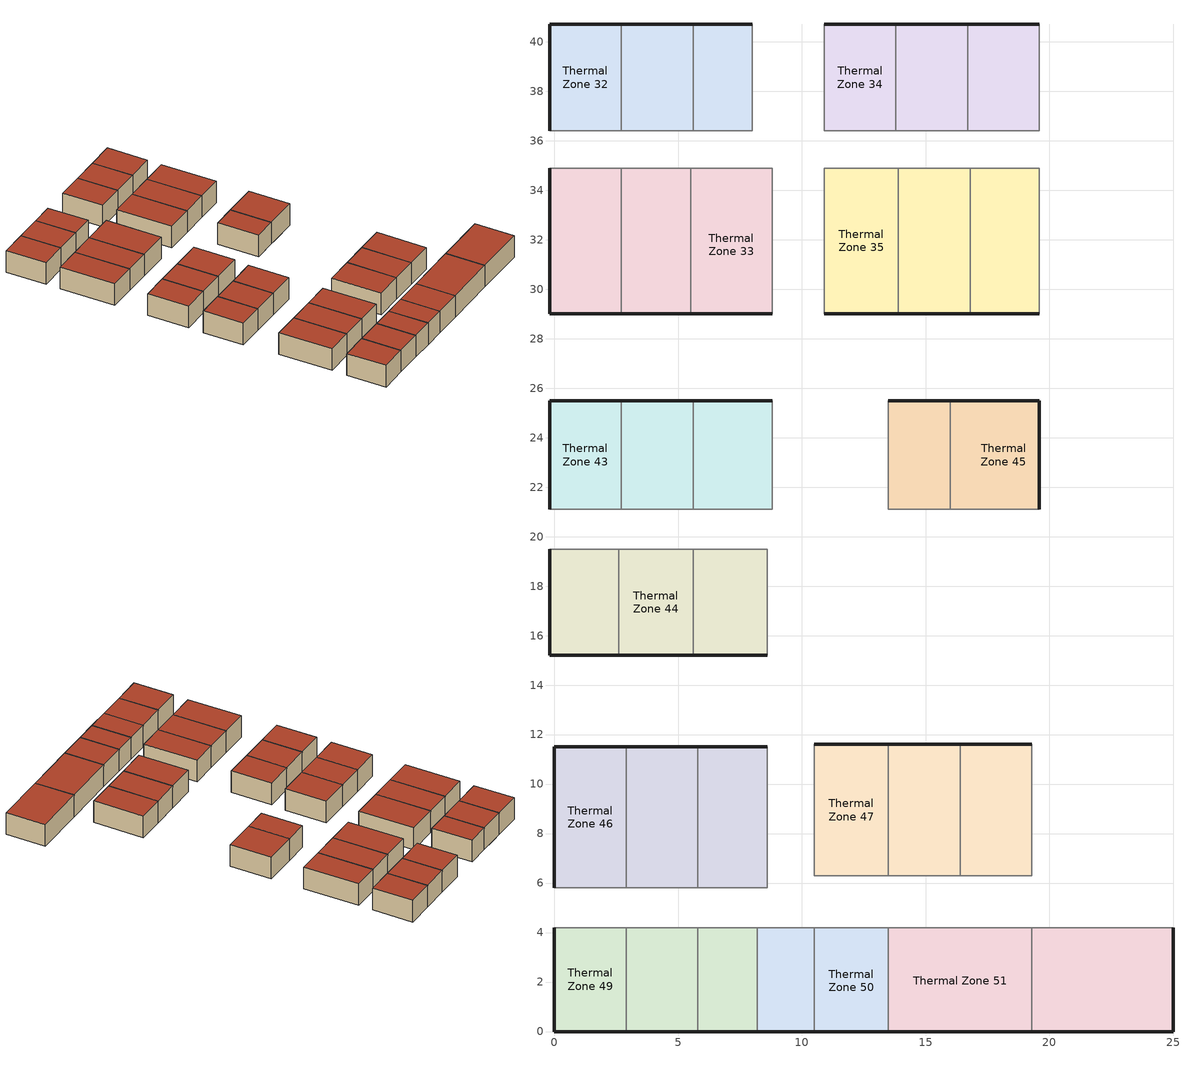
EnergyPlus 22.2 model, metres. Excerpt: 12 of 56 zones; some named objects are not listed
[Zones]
Thermal Zone 32
 floor to Thermal Zone 1 (Interior Floor): -0.2,36.4 -0.2,40.7 2.7,40.7 2.7,36.4 z2.44; 3.9,40.7 3.9,36.4 2.7,36.4 2.7,40.7 z2.44; 5.6,40.7 5.6,36.4 3.9,36.4 3.9,40.7 z2.44; 8,40.7 8,36.4 5.6,36.4 5.6,40.7 z2.44
 wall outside (ASHRAE 189.1-2009 ExtWall Mass ClimateZone 4): 8,40.7 5.6,40.7 2.7,40.7 -0.2,40.7 -0.2,36.4 z2.44:4.88
 wall to Thermal Zone 32 (Interior Wall): 2.7,36.4 2.7,40.7 2.7,36.4 / 5.6,36.4 5.6,40.7 5.6,36.4 z2.44:4.88
 wall to Thermal Zone Corridor 2 (Interior Wall): -0.2,36.4 2.7,36.4 5.6,36.4 8,36.4 8,40.7 z2.44:4.88
 roof outside (ASHRAE 189.1-2009 ExtRoof IEAD ClimateZone 2-5): 2.7,36.4 2.7,40.7 -0.2,40.7 -0.2,36.4 z4.88; 2.7,40.7 2.7,36.4 5.6,36.4 5.6,40.7 z4.88; 5.6,40.7 5.6,36.4 8,36.4 8,40.7 z4.88
Thermal Zone 33
 floor to Thermal Zone 2 (Interior Floor): 2.7,34.9 2.7,29 -0.2,29 -0.2,34.9 z2.44; 5.5,34.9 5.5,29 2.7,29 2.7,34.9 z2.44; 8.8,34.6 8.8,29 5.5,29 5.5,34.6 z2.44
 floor to Thermal Zone Corridor 1 (Interior Floor): 8.8,34.9 8.8,34.6 5.5,34.6 5.5,34.9 z2.44
 wall outside (ASHRAE 189.1-2009 ExtWall Mass ClimateZone 4): -0.2,34.9 -0.2,29 2.7,29 5.5,29 8.8,29 z2.44:4.88
 wall to Thermal Zone 33 (Interior Wall): 2.7,29 2.7,34.9 2.7,29 / 5.5,29 5.5,34.9 5.5,29 z2.44:4.88
 wall to Thermal Zone Corridor 2 (Interior Wall): 8.8,29 8.8,34.9 5.5,34.9 2.7,34.9 -0.2,34.9 z2.44:4.88
 roof outside (ASHRAE 189.1-2009 ExtRoof IEAD ClimateZone 2-5): -0.2,34.9 -0.2,29 2.7,29 2.7,34.9 z4.88; 2.7,34.9 2.7,29 5.5,29 5.5,34.9 z4.88; 5.5,34.9 5.5,29 8.8,29 8.8,34.9 z4.88
Thermal Zone 34
 floor to Thermal Zone 3 (Interior Floor): 13.8,40.7 13.8,36.4 10.9,36.4 10.9,40.7 z2.44; 16.7,40.7 16.7,36.4 13.8,36.4 13.8,40.7 z2.44; 19.6,40.7 19.6,36.4 16.7,36.4 16.7,40.7 z2.44
 wall outside (ASHRAE 189.1-2009 ExtWall Mass ClimateZone 4): 19.6,40.7 16.7,40.7 13.8,40.7 10.9,40.7 z2.44:4.88
 wall to Thermal Zone 34 (Interior Wall): 13.8,36.4 13.8,40.7 13.8,36.4 / 16.7,36.4 16.7,40.7 16.7,36.4 z2.44:4.88
 wall to Thermal Zone Corridor 2 (Interior Wall): 10.9,40.7 10.9,36.4 13.8,36.4 16.7,36.4 19.6,36.4 z2.44:4.88
 wall to Thermal Zone 36 (Interior Wall): 19.6,36.4 19.6,40.7 z2.44:4.88
 roof outside (ASHRAE 189.1-2009 ExtRoof IEAD ClimateZone 2-5): 10.9,40.7 10.9,36.4 13.8,36.4 13.8,40.7 z4.88; 13.8,40.7 13.8,36.4 16.7,36.4 16.7,40.7 z4.88; 16.7,40.7 16.7,36.4 19.6,36.4 19.6,40.7 z4.88
Thermal Zone 35
 floor to Thermal Zone 4 (Interior Floor): 13.9,34.9 13.9,29 10.9,29 10.9,34.9 z2.44; 16.8,34.9 16.8,29 13.9,29 13.9,34.9 z2.44; 16.8,29 16.8,34.9 19.6,34.9 19.6,29 z2.44
 wall outside (ASHRAE 189.1-2009 ExtWall Mass ClimateZone 4): 10.9,29 13.9,29 16.8,29 19.6,29 z2.44:4.88
 wall to Thermal Zone 35 (Interior Wall): 13.9,29 13.9,34.9 13.9,29 / 16.8,29 16.8,34.9 16.8,29 z2.44:4.88
 wall to Thermal Zone Corridor 2 (Interior Wall): 19.6,34.9 16.8,34.9 13.9,34.9 10.9,34.9 10.9,29 z2.44:4.88
 wall to Thermal Zone 37 (Interior Wall): 19.6,29 19.6,34.9 z2.44:4.88
 roof outside (ASHRAE 189.1-2009 ExtRoof IEAD ClimateZone 2-5): 10.9,34.9 10.9,29 13.9,29 13.9,34.9 z4.88; 13.9,34.9 13.9,29 16.8,29 16.8,34.9 z4.88; 19.6,29 19.6,34.9 16.8,34.9 16.8,29 z4.88
Thermal Zone 43
 floor to Thermal Zone 8 (Interior Floor): 2.7,25.5 2.7,21.1 -0.2,21.1 -0.2,25.5 z2.44; 5.6,25.5 5.6,21.1 4.1,21.1 4.1,25.5 z2.44; 4.1,25.5 4.1,21.1 2.7,21.1 2.7,25.5 z2.44; 8,25.5 8,21.1 5.6,21.1 5.6,25.5 z2.44
 floor to Thermal Zone Corridor 1 (Interior Floor): 8.8,25.5 8.8,21.1 8,21.1 8,25.5 z2.44
 wall outside (ASHRAE 189.1-2009 ExtWall Mass ClimateZone 4): 8.8,25.5 5.6,25.5 2.7,25.5 -0.2,25.5 -0.2,21.1 z2.44:4.88
 wall to Thermal Zone 43 (Interior Wall): 2.7,21.1 2.7,25.5 2.7,21.1 / 5.6,21.1 5.6,25.5 5.6,21.1 z2.44:4.88
 wall to Thermal Zone Corridor 2 (Interior Wall): -0.2,21.1 2.7,21.1 5.6,21.1 8.8,21.1 8.8,25.5 z2.44:4.88
 roof outside (ASHRAE 189.1-2009 ExtRoof IEAD ClimateZone 2-5): -0.2,25.5 -0.2,21.1 2.7,21.1 2.7,25.5 z4.88; 2.7,25.5 2.7,21.1 5.6,21.1 5.6,25.5 z4.88; 5.6,25.5 5.6,21.1 8.8,21.1 8.8,25.5 z4.88
Thermal Zone 44
 floor to Thermal Zone 9 (Interior Floor): 2.6,19.5 2.6,15.2 -0.2,15.2 -0.2,19.5 z2.44; 5.6,19.5 5.6,15.2 2.6,15.2 2.6,19.5 z2.44; 8.6,17.3 8.6,15.2 5.6,15.2 5.6,17.3 z2.44; 8.6,19.5 8.6,17.3 5.6,17.3 5.6,19.5 z2.44
 wall outside (ASHRAE 189.1-2009 ExtWall Mass ClimateZone 4): -0.2,19.5 -0.2,15.2 2.6,15.2 5.6,15.2 8.6,15.2 z2.44:4.88
 wall to Thermal Zone 44 (Interior Wall): 2.6,15.2 2.6,19.5 2.6,15.2 / 5.6,15.2 5.6,19.5 5.6,15.2 z2.44:4.88
 wall to Thermal Zone Corridor 2 (Interior Wall): 8.6,15.2 8.6,19.5 5.6,19.5 2.6,19.5 -0.2,19.5 z2.44:4.88
 roof outside (ASHRAE 189.1-2009 ExtRoof IEAD ClimateZone 2-5): -0.2,19.5 -0.2,15.2 2.6,15.2 2.6,19.5 z4.88; 2.6,19.5 2.6,15.2 5.6,15.2 5.6,19.5 z4.88; 5.6,19.5 5.6,15.2 8.6,15.2 8.6,19.5 z4.88
Thermal Zone 45
 floor to Thermal Zone 10 (Interior Floor): 16,25.5 16,21.1 13.8,21.1 13.8,25.5 z2.44; 13.8,25.5 13.8,21.1 13.5,21.1 13.5,25.5 z2.44; 16.7,25.5 16.7,21.1 16,21.1 16,25.5 z2.44; 19.6,25.5 19.6,21.1 16.7,21.1 16.7,25.5 z2.44
 wall outside (ASHRAE 189.1-2009 ExtWall Mass ClimateZone 4): 19.6,21.1 19.6,25.5 16,25.5 13.5,25.5 z2.44:4.88
 wall to Thermal Zone 45 (Interior Wall): 16,21.1 16,25.5 16,21.1 z2.44:4.88
 wall to Thermal Zone Corridor 2 (Interior Wall): 13.5,25.5 13.5,21.1 16,21.1 19.6,21.1 z2.44:4.88
 roof outside (ASHRAE 189.1-2009 ExtRoof IEAD ClimateZone 2-5): 13.5,25.5 13.5,21.1 16,21.1 16,25.5 z4.88; 16,25.5 16,21.1 19.6,21.1 19.6,25.5 z4.88
Thermal Zone 46
 floor to Thermal Zone Corridor 1 (Interior Floor): 2.9,11.5 2.9,5.8 0,5.8 0,11.5 z2.44; 5.8,11.5 5.8,5.8 2.9,5.8 2.9,11.5 z2.44; 8.6,11.5 8.6,5.8 5.8,5.8 5.8,11.5 z2.44
 wall outside (ASHRAE 189.1-2009 ExtWall Mass ClimateZone 4): 8.6,11.5 5.8,11.5 2.9,11.5 0,11.5 0,5.8 z2.44:4.88
 wall to Thermal Zone 46 (Interior Wall): 2.9,5.8 2.9,11.5 2.9,5.8 / 5.8,5.8 5.8,11.5 5.8,5.8 z2.44:4.88
 wall to Thermal Zone Corridor 2 (Interior Wall): 0,5.8 2.9,5.8 5.8,5.8 8.6,5.8 8.6,11.5 z2.44:4.88
 roof outside (ASHRAE 189.1-2009 ExtRoof IEAD ClimateZone 2-5): 0,11.5 0,5.8 2.9,5.8 2.9,11.5 z4.88; 5.8,5.8 5.8,11.5 2.9,11.5 2.9,5.8 z4.88; 5.8,11.5 5.8,5.8 8.6,5.8 8.6,11.5 z4.88
Thermal Zone 47
 floor to Thermal Zone 13 (Interior Floor): 13.5,11.6 13.5,6.3 10.5,6.3 10.5,11.6 z2.44; 16.4,11.6 16.4,6.3 16.3,6.3 16.3,11.6 z2.44; 16.3,11.6 16.3,6.3 13.5,6.3 13.5,11.6 z2.44; 19.2,11.6 19.2,6.3 16.4,6.3 16.4,11.6 z2.44
 floor to Thermal Zone 14 (Interior Floor): 19.3,11.6 19.3,6.3 19.2,6.3 19.2,11.6 z2.44
 wall outside (ASHRAE 189.1-2009 ExtWall Mass ClimateZone 4): 19.3,11.6 16.4,11.6 13.5,11.6 10.5,11.6 z2.44:4.88
 wall to Thermal Zone 47 (Interior Wall): 13.5,6.3 13.5,11.6 13.5,6.3 / 16.4,6.3 16.4,11.6 16.4,6.3 z2.44:4.88
 wall to Thermal Zone Corridor 2 (Interior Wall): 10.5,11.6 10.5,6.3 13.5,6.3 16.4,6.3 19.3,6.3 z2.44:4.88
 wall to Thermal Zone 48 (Interior Wall): 19.3,6.3 19.3,11.6 z2.44:4.88
 roof outside (ASHRAE 189.1-2009 ExtRoof IEAD ClimateZone 2-5): 10.5,11.6 10.5,6.3 13.5,6.3 13.5,11.6 z4.88; 13.5,11.6 13.5,6.3 16.4,6.3 16.4,11.6 z4.88; 19.3,6.3 19.3,11.6 16.4,11.6 16.4,6.3 z4.88
Thermal Zone 49
 floor to Thermal Zone Corridor 1 (Interior Floor): 2.9,4.2 2.9,0 0,0 0,4.2 z2.44; 5.8,4.2 5.8,0 2.9,0 2.9,4.2 z2.44; 8.2,4.2 8.2,0 5.8,0 5.8,4.2 z2.44
 wall outside (ASHRAE 189.1-2009 ExtWall Mass ClimateZone 4): 0,4.2 0,0 2.9,0 5.8,0 8.2,0 z2.44:4.88
 wall to Thermal Zone 49 (Interior Wall): 2.9,0 2.9,4.2 2.9,0 / 5.8,0 5.8,4.2 5.8,0 z2.44:4.88
 wall to Thermal Zone Corridor 2 (Interior Wall): 8.2,4.2 5.8,4.2 2.9,4.2 0,4.2 z2.44:4.88
 wall to Thermal Zone 50 (Interior Wall): 8.2,0 8.2,4.2 z2.44:4.88
 roof outside (ASHRAE 189.1-2009 ExtRoof IEAD ClimateZone 2-5): 0,4.2 0,0 2.9,0 2.9,4.2 z4.88; 5.8,0 5.8,4.2 2.9,4.2 2.9,0 z4.88; 5.8,4.2 5.8,0 8.2,0 8.2,4.2 z4.88
Thermal Zone 50
 floor to Thermal Zone Corridor 1 (Interior Floor): 10.5,4.2 10.5,0 8.2,0 8.2,4.2 z2.44; 13.5,4.2 13.5,4.1 10.5,4.1 10.5,4.2 z2.44
 floor to Thermal Zone 15 (Interior Floor): 13.5,4.1 13.5,0 10.5,0 10.5,4.1 z2.44
 wall outside (ASHRAE 189.1-2009 ExtWall Mass ClimateZone 4): 8.2,0 10.5,0 13.5,0 z2.44:4.88
 wall to Thermal Zone Corridor 2 (Interior Wall): 13.5,4.2 10.5,4.2 8.2,4.2 z2.44:4.88
 wall to Thermal Zone 50 (Interior Wall): 10.5,0 10.5,4.2 10.5,0 z2.44:4.88
 wall to Thermal Zone 51 (Interior Wall): 13.5,0 13.5,4.2 z2.44:4.88
 roof outside (ASHRAE 189.1-2009 ExtRoof IEAD ClimateZone 2-5): 10.5,0 10.5,4.2 8.2,4.2 8.2,0 z4.88; 10.5,4.2 10.5,0 13.5,0 13.5,4.2 z4.88
Thermal Zone 51
 floor to Thermal Zone Corridor 1 (Interior Floor): 19.3,4.2 19.3,4.1 13.5,4.1 13.5,4.2 z2.44; 25,4.2 25,4.1 19.3,4.1 19.3,4.2 z2.44
 floor to Thermal Zone 15 (Interior Floor): 19.3,4.1 19.3,0 13.5,0 13.5,4.1 z2.44; 25,4.1 25,0 19.3,0 19.3,4.1 z2.44
 wall outside (ASHRAE 189.1-2009 ExtWall Mass ClimateZone 4): 13.5,0 19.3,0 25,0 25,4.2 z2.44:4.88
 wall to Thermal Zone Corridor 2 (Interior Wall): 25,4.2 19.3,4.2 13.5,4.2 z2.44:4.88
 wall to Thermal Zone 51 (Interior Wall): 19.3,0 19.3,4.2 19.3,0 z2.44:4.88
 roof outside (ASHRAE 189.1-2009 ExtRoof IEAD ClimateZone 2-5): 19.3,0 19.3,4.2 13.5,4.2 13.5,0 z4.88; 19.3,4.2 19.3,0 25,0 25,4.2 z4.88
[Building]
Building 1: North Axis=0; Loads Convergence Tolerance Value=0.15; Maximum Number of Warmup Days=1000
[Site:Location]
Paris-Orly.AP: Latitude=39.7653; Longitude=39.7653; Time Zone=1; Elevation=90
[SizingPeriod:DesignDay]
Paris-Orly.AP Ann Htg 99.6% Condns DB: Month=1; Day of Month=21; Day Type=WinterDesignDay; Maximum DryBulb Temperature=-4.7; Daily DryBulb Temperature Range=0; DryBulb Temperature Range Modifier Type=DefaultMultipliers; Humidity Condition Type=Wetbulb; Wetbulb or DewPoint at Maximum DryBulb=-4.7; Barometric Pressure=100248; Wind Speed=2.8; Wind Direction=30; Rain Indicator=No; Snow Indicator=No; Daylight Saving Time Indicator=No; Solar Model Indicator=ASHRAEClearSky; Sky Clearness=0
[Material] Thermal Absorptance=0.9
Name | Roughness | Thickness | Conductivity | Density | Specific Heat | Solar Absorptance | Visible Absorptance
1/2IN Gypsum | Smooth | 0.0127 | 0.16 | 784.9 | 830 | 0.4 | 0.4
1IN Stucco | Smooth | 0.0253 | 0.6918 | 1858 | 837 | 0.92 | 0.92
8IN Concrete HW | MediumRough | 0.2033 | 1.7296 | 2243 | 837 | 0.65 | 0.65
F16 Acoustic tile | MediumSmooth | 0.0191 | 0.06 | 368 | 590 | 0.3 | 0.3
G01a 19mm gypsum board | MediumSmooth | 0.019 | 0.16 | 800 | 1090 | 0.4 | 0.4
M11 100mm lightweight concrete | MediumRough | 0.1016 | 0.53 | 1280 | 840 | 0.5 | 0.5
Metal Decking | MediumSmooth | 0.0015 | 45.006 | 7680 | 418.4 | 0.6 | 0.6
Roof Insulation [21] | MediumRough | 0.2105 | 0.049 | 265 | 836.8 | 0.7 | 0.7
Roof Membrane | VeryRough | 0.0095 | 0.16 | 1121.29 | 1460 | 0.7 | 0.7
Wall Insulation [37] | MediumRough | 0.0681 | 0.0432 | 91 | 837 | 0.5 | 0.5
[Material:AirGap]
Name | Thermal Resistance
F04 Wall air space resistance | 0.15
F05 Ceiling air space resistance | 0.18
[Construction]
ASHRAE 189.1-2009 ExtRoof IEAD ClimateZone 2-5: Roof Membrane, Roof Insulation [21], Metal Decking
ASHRAE 189.1-2009 ExtWall Mass ClimateZone 4: 1IN Stucco, 8IN Concrete HW, Wall Insulation [37], 1/2IN Gypsum
Interior Floor: F16 Acoustic tile, F05 Ceiling air space resistance, M11 100mm lightweight concrete
Interior Wall: G01a 19mm gypsum board, F04 Wall air space resistance, G01a 19mm gypsum board
[Space] Space Type=189.1-2009 - Office - ClosedOffice - CZ4-8
Name | Zone
Space 2 - 1; Space 2 - 2; Space 2 - 3 | Thermal Zone 32
Space 2 - 18; Space 2 - 19; Space 2 - 20 | Thermal Zone 33
Space 2 - 5; Space 2 - 6; Space 2 - 7 | Thermal Zone 34
Space 2 - 21; Space 2 - 22; Space 2 - 23 | Thermal Zone 35
Space 2 - 29; Space 2 - 30; Space 2 - 31 | Thermal Zone 43
Space 2 - 34; Space 2 - 35; Space 2 - 36 | Thermal Zone 44
Space 2 - 32; Space 2 - 33 | Thermal Zone 45
Space 2 - 37; Space 2 - 38; Space 2 - 39 | Thermal Zone 46
Space 2 - 40; Space 2 - 41; Space 2 - 42 | Thermal Zone 47
Space 2 - 45; Space 2 - 46; Space 2 - 47 | Thermal Zone 49
Space 2 - 48; Space 2 - 49 | Thermal Zone 50
Space 2 - 50; Space 2 - 51 | Thermal Zone 51
[SpaceList]
189.1-2009 - Office - ClosedOffice - CZ4-8: Space 1 - 9, Space 2 - 5, Space 1 - 1, Space 1 - 13, Corridor 1 - 1, Space 1 - 5, Space 1 - 34, Space 2 - 56, Space 1 - 11, Space 1 - 3, Space 1 - 20, Space 1 - 16, Space 1 - 39, Space 1 - 10, Space 1 - 15, Space 1 - 26, Space 1 - 31, Space 1 - 12, Space 1 - 14, Space 1 - 42, Space 1 - 40, Space 2 - 44, Space 1 - 4, Space 1 - 53, Space 2 - 51, Space 1 - 6, Space 1 - 8, Space 1 - 22, Space 1 - 7, Space 1 - 38, Space 1 - 23, Corridor 1 - 3, Space 1 - 18, Space 1 - 50, Space 1 - 30, Space 1 - 44, Space 1 - 17, Space 1 - 33, Space 1 - 19, Space 1 - 21, Space 1 - 47, Space 1 - 27, Corridor 2 - 1 (5), Space 1 - 24, Space 1 - 72, Space 1 - 25, Space 1 - 77, Space 1 - 28, Space 1 - 29, Space 1 - 32, Corridor 1 - 2, Space 1 - 49, Space 1 - 37, Space 1 - 43, Space 1 - 2, Space 1 - 35, Corridor 1 - 4, Space 1 - 52, Space 1 - 36, Corridor 1 - 4 (4), Space 1 - 56, Space 1 - 41, Space 1 - 45, Space 1 - 60, Space 1 - 51, Space 1 - 48, Corridor 1 - 4 (2), Corridor 1 - 4 (3), Space 1 - 55, Space 1 - 46, Space 2 - 21, Space 1 - 54, Space 1 - 57, Space 1 - 58, Space 1 - 59, Space 1 - 61, Space 1 - 62, Space 1 - 63, Space 1 - 64, Space 1 - 65, Space 1 - 66, Space 1 - 67, Space 1 - 68, Space 1 - 69, Space 1 - 70, Space 1 - 71, Space 1 - 73, Space 2 - 3, Space 1 - 74, Space 1 - 75, Space 1 - 76, Space 1 - 78, Corridor 2 - 1, Space 2 - 23, Space 2 - 1, Corridor 2 - 1 (2), Space 2 - 9, Space 2 - 15, Space 2 - 10, Space 2 - 52, Space 2 - 11, Space 2 - 12, Space 2 - 54, Space 2 - 13, Space 2 - 14, Space 2 - 2, Space 2 - 4, Space 2 - 6, Space 2 - 7, Space 2 - 8, Space 2 - 16, Space 2 - 17, Space 2 - 18, Space 2 - 19, Space 2 - 24, Space 2 - 20, Space 2 - 22, Space 2 - 25, Space 2 - 26, Space 2 - 28, Space 2 - 27, Corridor 2 - 1 (3), Corridor 2 - 1 (4), Space 2 - 33, Space 2 - 29, Space 2 - 30, Space 2 - 31, Space 2 - 32, Space 2 - 34, Space 2 - 35, Space 2 - 36, Space 2 - 37, Space 2 - 39, Space 2 - 38, Space 2 - 40, Space 2 - 41, Space 2 - 42, Space 2 - 43, Space 2 - 49, Space 2 - 45, Space 2 - 46, Space 2 - 47, Space 2 - 48, Space 2 - 50, Corridor 2 - 1 (6), Space 2 - 53, Space 2 - 55, Space 2 - 57
[Zone] Multiplier=1; Part of Total Floor Area=Yes
Thermal Zone 32; Thermal Zone 33; Thermal Zone 34; Thermal Zone 35; Thermal Zone 43; Thermal Zone 44; Thermal Zone 45; Thermal Zone 46; Thermal Zone 47; Thermal Zone 49; Thermal Zone 50; Thermal Zone 51
[People]
189.1-2009 - Office - ClosedOffice - CZ4-8 People: Zone or ZoneList or Space or SpaceList=189.1-2009 - Office - ClosedOffice - CZ4-8; Number of People Schedule=Office Work Occ; Number of People Calculation Method=People/Area; People per Floor Area=0.0511286; Fraction Radiant=0.3; Activity Level Schedule=Office Activity
[Lights]
189.1-2009 - Office - ClosedOffice - CZ4-8 Lights: Zone or ZoneList or Space or SpaceList=189.1-2009 - Office - ClosedOffice - CZ4-8; Schedule=Office Bldg Light; Design Level Calculation Method=Watts/Area; Watts per Zone Floor Area=10.6563; EndUse Subcategory=General
[ElectricEquipment]
189.1-2009 - Office - ClosedOffice - CZ4-8 Electric Equipment: Zone or ZoneList or Space or SpaceList=189.1-2009 - Office - ClosedOffice - CZ4-8; Schedule=Office Bldg Equip; Design Level Calculation Method=Watts/Area; Watts per Zone Floor Area=6.8889; EndUse Subcategory=General
[ZoneInfiltration:DesignFlowRate]
189.1-2009 - Office - ClosedOffice - CZ4-8 Infiltration: Zone or ZoneList or Space or SpaceList=189.1-2009 - Office - ClosedOffice - CZ4-8; Schedule=Office Infil Quarter On; Design Flow Rate Calculation Method=Flow/ExteriorArea; Flow Rate per Exterior Surface Area=0.000226568
[DesignSpecification:OutdoorAir]
189.1-2009 - Office - ClosedOffice - CZ4-8 Ventilation: Outdoor Air Method=Sum; Outdoor Air Flow per Person=0.00943895; Outdoor Air Flow per Zone Floor Area=0; Outdoor Air Flow per Zone=0; Outdoor Air Flow Air Changes per Hour=0
[DesignSpecification:OutdoorAir:SpaceList] Space 1 Design Specification Outdoor Air Object=189.1-2009 - Office - ClosedOffice - CZ4-8 Ventilation; Space 2 Design Specification Outdoor Air Object=189.1-2009 - Office - ClosedOffice - CZ4-8 Ventilation
Name | Space 1 | Space 2 | Space 3 | Space 3 Design Specification Outdoor Air Object
Thermal Zone 32 DSOA Space List | Space 2 - 1 | Space 2 - 2 | Space 2 - 3 | 189.1-2009 - Office - ClosedOffice - CZ4-8 Ventilation
Thermal Zone 33 DSOA Space List | Space 2 - 18 | Space 2 - 19 | Space 2 - 20 | 189.1-2009 - Office - ClosedOffice - CZ4-8 Ventilation
Thermal Zone 34 DSOA Space List | Space 2 - 5 | Space 2 - 6 | Space 2 - 7 | 189.1-2009 - Office - ClosedOffice - CZ4-8 Ventilation
Thermal Zone 35 DSOA Space List | Space 2 - 21 | Space 2 - 22 | Space 2 - 23 | 189.1-2009 - Office - ClosedOffice - CZ4-8 Ventilation
Thermal Zone 43 DSOA Space List | Space 2 - 29 | Space 2 - 30 | Space 2 - 31 | 189.1-2009 - Office - ClosedOffice - CZ4-8 Ventilation
Thermal Zone 45 DSOA Space List | Space 2 - 32 | Space 2 - 33
Thermal Zone 46 DSOA Space List | Space 2 - 37 | Space 2 - 38 | Space 2 - 39 | 189.1-2009 - Office - ClosedOffice - CZ4-8 Ventilation
Thermal Zone 47 DSOA Space List | Space 2 - 40 | Space 2 - 41 | Space 2 - 42 | 189.1-2009 - Office - ClosedOffice - CZ4-8 Ventilation
Thermal Zone 49 DSOA Space List | Space 2 - 45 | Space 2 - 46 | Space 2 - 47 | 189.1-2009 - Office - ClosedOffice - CZ4-8 Ventilation
Thermal Zone 50 DSOA Space List | Space 2 - 48 | Space 2 - 49
Thermal Zone 51 DSOA Space List | Space 2 - 50 | Space 2 - 51
[Sizing:Zone] Zone Cooling Design Supply Air Temperature Input Method=SupplyAirTemperature; Zone Cooling Design Supply Air Temperature=14; Zone Cooling Design Supply Air Temperature Difference=11.11; Zone Heating Design Supply Air Temperature Input Method=SupplyAirTemperature; Zone Heating Design Supply Air Temperature=40; Zone Heating Design Supply Air Temperature Difference=11.11; Zone Cooling Design Supply Air Humidity Ratio=0.0085; Zone Heating Design Supply Air Humidity Ratio=0.008; Cooling Design Air Flow Method=DesignDay; Cooling Design Air Flow Rate=0; Cooling Minimum Air Flow per Zone Floor Area=0.000762; Cooling Minimum Air Flow=0; Cooling Minimum Air Flow Fraction=0; Heating Design Air Flow Method=DesignDay; Heating Design Air Flow Rate=0; Heating Maximum Air Flow per Zone Floor Area=0.002032; Heating Maximum Air Flow=0.141576; Heating Maximum Air Flow Fraction=0.3; Account for Dedicated Outdoor Air System=No; Zone Load Sizing Method=Sensible Load Only No Latent Load; Zone Latent Cooling Design Supply Air Humidity Ratio Input Method=HumidityRatioDifference; Zone Cooling Design Supply Air Humidity Ratio Difference=0.005; Zone Latent Heating Design Supply Air Humidity Ratio Input Method=HumidityRatioDifference; Zone Humidification Design Supply Air Humidity Ratio Difference=0.005
Name | Design Specification Outdoor Air Object
Thermal Zone 32 | Thermal Zone 32 DSOA Space List
Thermal Zone 33 | Thermal Zone 33 DSOA Space List
Thermal Zone 34 | Thermal Zone 34 DSOA Space List
Thermal Zone 35 | Thermal Zone 35 DSOA Space List
Thermal Zone 43 | Thermal Zone 43 DSOA Space List
Thermal Zone 45 | Thermal Zone 45 DSOA Space List
Thermal Zone 46 | Thermal Zone 46 DSOA Space List
Thermal Zone 47 | Thermal Zone 47 DSOA Space List
Thermal Zone 49 | Thermal Zone 49 DSOA Space List
Thermal Zone 50 | Thermal Zone 50 DSOA Space List
Thermal Zone 51 | Thermal Zone 51 DSOA Space List
[ZoneControl:Thermostat] Temperature Difference Between Cutout And Setpoint=0
Name | Zone or ZoneList | Control Type Schedule | Control 1
Thermal Zone 32 Thermostat | Thermal Zone 32 | Thermal Zone 32 Thermostat Schedule | Thermostat Setpoint Dual Setpoint 16
Thermal Zone 33 Thermostat | Thermal Zone 33 | Thermal Zone 33 Thermostat Schedule | Thermostat Setpoint Dual Setpoint 38
Thermal Zone 34 Thermostat | Thermal Zone 34 | Thermal Zone 34 Thermostat Schedule | Thermostat Setpoint Dual Setpoint 6
Thermal Zone 35 Thermostat | Thermal Zone 35 | Thermal Zone 35 Thermostat Schedule | Thermostat Setpoint Dual Setpoint 9
Thermal Zone 43 Thermostat | Thermal Zone 43 | Thermal Zone 43 Thermostat Schedule | Thermostat Setpoint Dual Setpoint 44
Thermal Zone 45 Thermostat | Thermal Zone 45 | Thermal Zone 45 Thermostat Schedule | Thermostat Setpoint Dual Setpoint 40
Thermal Zone 46 Thermostat | Thermal Zone 46 | Thermal Zone 46 Thermostat Schedule | Thermostat Setpoint Dual Setpoint 18
Thermal Zone 47 Thermostat | Thermal Zone 47 | Thermal Zone 47 Thermostat Schedule | Thermostat Setpoint Dual Setpoint 5
Thermal Zone 49 Thermostat | Thermal Zone 49 | Thermal Zone 49 Thermostat Schedule | Thermostat Setpoint Dual Setpoint 22
Thermal Zone 50 Thermostat | Thermal Zone 50 | Thermal Zone 50 Thermostat Schedule | Thermostat Setpoint Dual Setpoint 41
Thermal Zone 51 Thermostat | Thermal Zone 51 | Thermal Zone 51 Thermostat Schedule | Thermostat Setpoint Dual Setpoint 45
[ThermostatSetpoint:SingleCooling] Setpoint Temperature Schedule=CLG
Thermostat Setpoint Dual Setpoint 16; Thermostat Setpoint Dual Setpoint 38; Thermostat Setpoint Dual Setpoint 6; Thermostat Setpoint Dual Setpoint 9; Thermostat Setpoint Dual Setpoint 44; Thermostat Setpoint Dual Setpoint 40; Thermostat Setpoint Dual Setpoint 18; Thermostat Setpoint Dual Setpoint 5; Thermostat Setpoint Dual Setpoint 22; Thermostat Setpoint Dual Setpoint 41; Thermostat Setpoint Dual Setpoint 45
[Zone equipment]
Thermal Zone 32: VRF Zone Terminal 31
Thermal Zone 33: VRF Zone Terminal 32
Thermal Zone 34: VRF Zone Terminal 33
Thermal Zone 35: VRF Zone Terminal 34
Thermal Zone 43: VRF Zone Terminal 42
Thermal Zone 45: VRF Zone Terminal 43
Thermal Zone 46: VRF Zone Terminal 44
Thermal Zone 47: VRF Zone Terminal 45
Thermal Zone 49: VRF Zone Terminal 47
Thermal Zone 50: VRF Zone Terminal 48
Thermal Zone 51: VRF Zone Terminal 49
[AirConditioner:VariableRefrigerantFlow]
Heat Pump=VRF System; Availability Schedule=Always On Discrete hvac_library; Gross Rated Total Cooling Capacity=Autosize; Gross Rated Cooling COP=3.3; Minimum Condenser Inlet Node Temperature in Cooling Mode=-5; Maximum Condenser Inlet Node Temperature in Cooling Mode=43; Cooling Capacity Ratio Modifier Function of Low Temperature Curve=VRF System VRFCoolCapFT 1; Cooling Capacity Ratio Boundary Curve=VRF System VRFCoolCapFTBoundary 1; Cooling Capacity Ratio Modifier Function of High Temperature Curve=VRF System VRFCoolCapFTHi 1; Cooling Energy Input Ratio Modifier Function of Low Temperature Curve=VRF System VRFCoolEIRFT 1; Cooling Energy Input Ratio Boundary Curve=VRF System VRFCoolEIRFTBoundary 1; Cooling Energy Input Ratio Modifier Function of High Temperature Curve=VRF System VRFCoolEIRFTHi 1; Cooling Energy Input Ratio Modifier Function of Low PartLoad Ratio Curve=VRF System CoolingEIRLowPLR 1; Cooling Energy Input Ratio Modifier Function of High PartLoad Ratio Curve=VRF System CoolingEIRHiPLR 1; Cooling Combination Ratio Correction Factor Curve=VRF System CoolingCombRatio 1; Cooling PartLoad Fraction Correlation Curve=VRF System VRFCPLFFPLR 1; Gross Rated Heating Capacity=Autosize; Rated Heating Capacity Sizing Ratio=1; Gross Rated Heating COP=3.5; Minimum Condenser Inlet Node Temperature in Heating Mode=-20; Maximum Condenser Inlet Node Temperature in Heating Mode=30; Heating Capacity Ratio Modifier Function of Low Temperature Curve=VRF System VRFHeatCapFT 1; Heating Capacity Ratio Boundary Curve=VRF System VRFHeatCapFTBoundary 1; Heating Capacity Ratio Modifier Function of High Temperature Curve=VRF System VRFHeatCapFTHi 1; Heating Energy Input Ratio Modifier Function of Low Temperature Curve=VRF System VRFHeatEIRFT 1; Heating Energy Input Ratio Boundary Curve=VRF System VRFHeatEIRFTBoundary 1; Heating Energy Input Ratio Modifier Function of High Temperature Curve=VRF System VRFHeatEIRFTHi 1; Heating Performance Curve Outdoor Temperature Type=WetBulbTemperature; Heating Energy Input Ratio Modifier Function of Low PartLoad Ratio Curve=VRF System HeatingEIRLowPLR 1; Heating Energy Input Ratio Modifier Function of High PartLoad Ratio Curve=VRF System HeatingEIRHiPLR 1; Heating Combination Ratio Correction Factor Curve=VRF System HeatingCombRatio 1; Heating PartLoad Fraction Correlation Curve=VRF System VRFCPLFFPLR 2; Minimum Heat Pump PartLoad Ratio=0.5; Master Thermostat Priority Control Type=LoadPriority; Zone Terminal Unit List=VRF System Terminal List; Heat Pump Waste Heat Recovery=No; Equivalent Piping Length used for Piping Correction Factor in Cooling Mode=30; Vertical Height used for Piping Correction Factor=10; Piping Correction Factor for Length in Cooling Mode Curve=VRF System CoolingLengthCorrectionFactor 1; Piping Correction Factor for Height in Cooling Mode Coefficient=-0.000386; Equivalent Piping Length used for Piping Correction Factor in Heating Mode=30; Piping Correction Factor for Length in Heating Mode Curve=VRF System HeatingLengthCorrectionFactor 1; Piping Correction Factor for Height in Heating Mode Coefficient=0; Crankcase Heater Power per Compressor=15; Number of Compressors=3; Ratio of Compressor Size to Total Compressor Capacity=0.33; Maximum Outdoor DryBulb Temperature for Crankcase Heater=7; Defrost Strategy=Resistive; Defrost Control=Timed; Defrost Time Period Fraction=0.058333; Resistive Defrost Heater Capacity=1e-07; Maximum Outdoor Drybulb Temperature for Defrost Operation=7; Condenser Type=AirCooled; Water Condenser Volume Flow Rate=Autosize; Evaporative Condenser Effectiveness=0.9; Evaporative Condenser Air Flow Rate=Autosize; Evaporative Condenser Pump Rated Power Consumption=Autosize; Basin Heater Capacity=0; Basin Heater Setpoint Temperature=2; Fuel Type=Electricity; Minimum Condenser Inlet Node Temperature in Heat Recovery Mode=0; Maximum Condenser Inlet Node Temperature in Heat Recovery Mode=30; Heat Recovery Cooling Capacity Modifier Curve=VRF System Heat Recovery Cooling Cap Modifier 1; Initial Heat Recovery Cooling Capacity Fraction=1; Heat Recovery Cooling Capacity Time Constant=0.083; Heat Recovery Cooling Energy Modifier Curve=VRF System Heat Recovery Cooling Energy Modifier 1; Initial Heat Recovery Cooling Energy Fraction=1; Heat Recovery Cooling Energy Time Constant=0; Heat Recovery Heating Capacity Modifier Curve=VRF System Heat Recovery Heating Cap Modifier 1; Initial Heat Recovery Heating Capacity Fraction=0.5; Heat Recovery Heating Capacity Time Constant=0.083; Heat Recovery Heating Energy Modifier Curve=VRF System Heat Recovery Heating Energy Modifier 1; Initial Heat Recovery Heating Energy Fraction=0.5; Heat Recovery Heating Energy Time Constant=0
[ZoneTerminalUnitList]
VRF System Terminal List: Zone Terminal Unit Name 1=VRF Zone Terminal; Zone Terminal Unit Name 2=VRF Zone Terminal 1; Zone Terminal Unit Name 3=VRF Zone Terminal 2; Zone Terminal Unit Name 4=VRF Zone Terminal 3; Zone Terminal Unit Name 5=VRF Zone Terminal 4; Zone Terminal Unit Name 6=VRF Zone Terminal 5; Zone Terminal Unit Name 7=VRF Zone Terminal 6; Zone Terminal Unit Name 8=VRF Zone Terminal 7; Zone Terminal Unit Name 9=VRF Zone Terminal 8; Zone Terminal Unit Name 10=VRF Zone Terminal 9; Zone Terminal Unit Name 11=VRF Zone Terminal 10; Zone Terminal Unit Name 12=VRF Zone Terminal 11; Zone Terminal Unit Name 13=VRF Zone Terminal 12; Zone Terminal Unit Name 14=VRF Zone Terminal 13; Zone Terminal Unit Name 15=VRF Zone Terminal 14; Zone Terminal Unit Name 16=VRF Zone Terminal 15; Zone Terminal Unit Name 17=VRF Zone Terminal 16; Zone Terminal Unit Name 18=VRF Zone Terminal 17; Zone Terminal Unit Name 19=VRF Zone Terminal 18; Zone Terminal Unit Name 20=VRF Zone Terminal 19; Zone Terminal Unit Name 21=VRF Zone Terminal 20; Zone Terminal Unit Name 22=VRF Zone Terminal 21; Zone Terminal Unit Name 23=VRF Zone Terminal 22; Zone Terminal Unit Name 24=VRF Zone Terminal 23; Zone Terminal Unit Name 25=VRF Zone Terminal 24; Zone Terminal Unit Name 26=VRF Zone Terminal 25; Zone Terminal Unit Name 27=VRF Zone Terminal 26; Zone Terminal Unit Name 28=VRF Zone Terminal 27; Zone Terminal Unit Name 29=VRF Zone Terminal 28; Zone Terminal Unit Name 30=VRF Zone Terminal 29; Zone Terminal Unit Name 31=VRF Zone Terminal 30; Zone Terminal Unit Name 32=VRF Zone Terminal 31; Zone Terminal Unit Name 33=VRF Zone Terminal 32; Zone Terminal Unit Name 34=VRF Zone Terminal 33; Zone Terminal Unit Name 35=VRF Zone Terminal 34; Zone Terminal Unit Name 36=VRF Zone Terminal 35; Zone Terminal Unit Name 37=VRF Zone Terminal 36; Zone Terminal Unit Name 38=VRF Zone Terminal 37; Zone Terminal Unit Name 39=VRF Zone Terminal 38; Zone Terminal Unit Name 40=VRF Zone Terminal 39; Zone Terminal Unit Name 41=VRF Zone Terminal 40; Zone Terminal Unit Name 42=VRF Zone Terminal 41; Zone Terminal Unit Name 43=VRF Zone Terminal 42; Zone Terminal Unit Name 44=VRF Zone Terminal 43; Zone Terminal Unit Name 45=VRF Zone Terminal 44; Zone Terminal Unit Name 46=VRF Zone Terminal 45; Zone Terminal Unit Name 47=VRF Zone Terminal 46; Zone Terminal Unit Name 48=VRF Zone Terminal 47; Zone Terminal Unit Name 49=VRF Zone Terminal 48; Zone Terminal Unit Name 50=VRF Zone Terminal 49; Zone Terminal Unit Name 51=VRF Zone Terminal 50; Zone Terminal Unit Name 52=VRF Zone Terminal 51; Zone Terminal Unit Name 53=VRF Zone Terminal 52; Zone Terminal Unit Name 54=VRF Zone Terminal 53; Zone Terminal Unit Name 55=VRF Zone Terminal 54
[Schedule:Day:Interval]
Office Bldg Light Rule 1 Day Schedule: No, 24:00, 0.05
Office Bldg Light Default Schedule: No, 05:00, 0.05, 07:00, 0.1, 08:00, 0.3, 17:00, 0.9, 18:00, 0.7, 20:00, 0.5, 22:00, 0.3, 23:00, 0.1, 24:00, 0.05
Office Bldg Light Rule 2 Day Schedule: No, 06:00, 0.05, 08:00, 0.1, 14:00, 0.5, 17:00, 0.15, 24:00, 0.05
Office Bldg Light Summer Design Day; Office Bldg Equip Summer Design Day; Office Infil Quarter On Rule 1 Day Schedule: No, 24:00, 1
Office Bldg Light Winter Design Day; Office Bldg Occ Rule 1 Day Schedule; Office Bldg Occ Winter Design Day; Office Bldg Equip Winter Design Day: No, 24:00, 0
Office Bldg Occ Default Schedule: No, 06:00, 0, 07:00, 0.1, 08:00, 0.2, 12:00, 0.85, 13:00, 0.5, 17:00, 0.85, 18:00, 0.7, 20:00, 0.4, 22:00, 0.1, 24:00, 0.05
Office Bldg Occ Rule 2 Day Schedule: No, 06:00, 0, 08:00, 0.1, 14:00, 0.4, 17:00, 0.1, 24:00, 0
Office Bldg Occ Summer Design Day: No, 06:00, 0, 22:00, 1, 24:00, 0.05
Office Activity Default Schedule; Office Activity Summer Design Day; Office Activity Winter Design Day: No, 24:00, 132
Office Bldg Equip Rule 1 Day Schedule: No, 24:00, 0.3
Office Bldg Equip Default Schedule: No, 08:00, 0.4, 12:00, 0.9, 13:00, 0.8, 17:00, 0.9, 18:00, 0.8, 20:00, 0.6, 22:00, 0.5, 24:00, 0.4
Office Bldg Equip Rule 2 Day Schedule: No, 06:00, 0.3, 08:00, 0.4, 14:00, 0.5, 17:00, 0.35, 24:00, 0.3
Schedule Day 1: No, 24:00, 23.5
Office Infil Quarter On Default Schedule; Office Infil Quarter On Summer Design Day: No, 06:00, 1, 22:00, 0.25, 24:00, 1
Office Infil Quarter On Rule 2 Day Schedule; Office Infil Quarter On Winter Design Day: No, 06:00, 1, 18:00, 0.25, 24:00, 1
[Schedule:Week:Daily]
Office Bldg Light Week Rule - Jan1-Dec31: Office Bldg Light Rule 1 Day Schedule, Office Bldg Light Default Schedule, Office Bldg Light Default Schedule, Office Bldg Light Default Schedule, Office Bldg Light Default Schedule, Office Bldg Light Default Schedule, Office Bldg Light Rule 2 Day Schedule, Office Bldg Light Default Schedule, Office Bldg Light Summer Design Day, Office Bldg Light Winter Design Day, Office Bldg Light Default Schedule, Office Bldg Light Default Schedule
Office Work Occ Week Rule - Jan1-Dec31: Office Bldg Occ Rule 1 Day Schedule, Office Bldg Occ Default Schedule, Office Bldg Occ Default Schedule, Office Bldg Occ Default Schedule, Office Bldg Occ Default Schedule, Office Bldg Occ Default Schedule, Office Bldg Occ Rule 2 Day Schedule, Office Bldg Occ Default Schedule, Office Bldg Occ Summer Design Day, Office Bldg Occ Winter Design Day, Office Bldg Occ Default Schedule, Office Bldg Occ Default Schedule
Office Activity Week Rule - Jan1-Dec31: Office Activity Default Schedule, Office Activity Default Schedule, Office Activity Default Schedule, Office Activity Default Schedule, Office Activity Default Schedule, Office Activity Default Schedule, Office Activity Default Schedule, Office Activity Default Schedule, Office Activity Summer Design Day, Office Activity Winter Design Day, Office Activity Default Schedule, Office Activity Default Schedule
Office Bldg Equip Week Rule - Jan1-Dec31: Office Bldg Equip Rule 1 Day Schedule, Office Bldg Equip Default Schedule, Office Bldg Equip Default Schedule, Office Bldg Equip Default Schedule, Office Bldg Equip Default Schedule, Office Bldg Equip Default Schedule, Office Bldg Equip Rule 2 Day Schedule, Office Bldg Equip Default Schedule, Office Bldg Equip Summer Design Day, Office Bldg Equip Winter Design Day, Office Bldg Equip Default Schedule, Office Bldg Equip Default Schedule
CLG Week Rule - Jan1-Dec31: Schedule Day 1, Schedule Day 1, Schedule Day 1, Schedule Day 1, Schedule Day 1, Schedule Day 1, Schedule Day 1, Schedule Day 1, Schedule Day 1, Schedule Day 1, Schedule Day 1, Schedule Day 1
Office Infil Quarter On Week Rule - Jan1-Dec31: Office Infil Quarter On Rule 1 Day Schedule, Office Infil Quarter On Default Schedule, Office Infil Quarter On Default Schedule, Office Infil Quarter On Default Schedule, Office Infil Quarter On Default Schedule, Office Infil Quarter On Default Schedule, Office Infil Quarter On Rule 2 Day Schedule, Office Infil Quarter On Default Schedule, Office Infil Quarter On Summer Design Day, Office Infil Quarter On Winter Design Day, Office Infil Quarter On Default Schedule, Office Infil Quarter On Default Schedule
[Schedule:Year]
Office Bldg Light: Office Bldg Light Week Rule - Jan1-Dec31, 1, 1, 12, 31
Office Work Occ: Office Work Occ Week Rule - Jan1-Dec31, 1, 1, 12, 31
Office Activity: Office Activity Week Rule - Jan1-Dec31, 1, 1, 12, 31
Office Bldg Equip: Office Bldg Equip Week Rule - Jan1-Dec31, 1, 1, 12, 31
CLG: CLG Week Rule - Jan1-Dec31, 1, 1, 12, 31
Office Infil Quarter On: Office Infil Quarter On Week Rule - Jan1-Dec31, 1, 1, 12, 31
[Schedule:Compact]
Thermal Zone 32 Thermostat Schedule; Thermal Zone 33 Thermostat Schedule; Thermal Zone 34 Thermostat Schedule; Thermal Zone 35 Thermostat Schedule; Thermal Zone 43 Thermostat Schedule; Thermal Zone 45 Thermostat Schedule; Thermal Zone 46 Thermostat Schedule; Thermal Zone 47 Thermostat Schedule; Thermal Zone 49 Thermostat Schedule; Thermal Zone 50 Thermostat Schedule; Thermal Zone 51 Thermostat Schedule: Through: 12/31, For: AllDays, Until: 24:00, 2
[Schedule:Constant]
Always On Discrete hvac_library: Hourly Value=1
[Curve:Cubic]
Name | Coefficient1 Constant | Coefficient2 x | Coefficient3 x2 | Coefficient4 x3 | Minimum Value of x | Maximum Value of x | Input Unit Type for X | Output Unit Type
VRF System VRFCoolCapFTBoundary 1 | 25.73 | -0.0315004 | -0.014166 | 0 | 11 | 30 | Temperature | Temperature
VRF System VRFCoolEIRFTBoundary 1 | 25.7347 | -0.0315004 | -0.014166 | 0 | 15 | 24 | Temperature | Temperature
VRF System CoolingEIRLowPLR 1 | 0.454123 | -0.172969 | 1.08287 | -0.361848 | 0.5 | 1 | Temperature | Temperature
VRF System CoolingEIRHiPLR 1; VRF System HeatingEIRHiPLR 1 | 1 | 0 | 0 | 0 | 1 | 1.5 | Dimensionless | Dimensionless
VRF System CoolingCombRatio 1 | 0.576593 | 0.634941 | -0.307609 | 0.0960753 | 1 | 1.5 | Dimensionless | Dimensionless
VRF System VRFCPLFFPLR 1; VRF System VRFCPLFFPLR 2 | 0.85 | 0.15 | 0 | 0 | 1 | 1 | Dimensionless | Dimensionless
VRF System VRFHeatCapFTBoundary 1; VRF System VRFHeatEIRFTBoundary 1 | 58.577 | -3.0255 | 0.0193 | 0 | 15 | 23.9 | Temperature | Temperature
VRF System HeatingEIRLowPLR 1 | 0.392474 | 0.0760164 | 0.698324 | -0.168841 | 0.5 | 1 | Dimensionless | Dimensionless
VRF System HeatingCombRatio 1 | 0.76672 | 0.26173 | -0.015911 | -0.0125388 | 1 | 1.5 | Dimensionless | Dimensionless
[Curve:Biquadratic] Output Unit Type=Dimensionless
Name | Coefficient1 Constant | Coefficient2 x | Coefficient3 x2 | Coefficient4 y | Coefficient5 y2 | Coefficient6 xy | Minimum Value of x | Maximum Value of x | Minimum Value of y | Maximum Value of y | Input Unit Type for X | Input Unit Type for Y
VRF System VRFCoolCapFT 1 | 0.576883 | 0.017448 | 0.000583269 | -1.76324e-06 | -7.474e-09 | -1.30413e-07 | 15 | 24 | -5 | 23 | Temperature | Temperature
VRF System VRFCoolCapFTHi 1 | 0.686736 | 0.0207631 | 0.0005447 | -0.0016218 | -4.259e-07 | -0.0003392 | 15 | 24 | 16 | 43 | Temperature | Temperature
VRF System VRFCoolEIRFT 1 | 0.989011 | -0.0234797 | 0.000199711 | 0.00596834 | -1.0289e-07 | -0.00015686 | 15 | 24 | -5 | 23 | Temperature | Temperature
VRF System VRFCoolEIRFTHi 1 | -1.43951 | 0.161985 | -0.00349118 | 0.0269443 | 0.000134616 | -0.000671494 | 15 | 23.9 | 16.8 | 43.3 | Temperature | Temperature
VRF System VRFHeatCapFT 1 | 1.01209 | -0.00124676 | -0.000127185 | 0.0267564 | -4.986e-07 | -0.000263524 | 21.1 | 27.2 | -20 | 3.33 | Temperature | Temperature
VRF System VRFHeatCapFTHi 1 | 2.58599 | -0.0953227 | 0.000955329 | 0 | 0 | 0 | 21.1 | 27.2 | -9.44 | 15 | Temperature | Temperature
VRF System VRFHeatEIRFT 1 | 0.722429 | 0.00345666 | 0.000650703 | -0.00264354 | 0.00124648 | -0.000100916 | 21.1 | 27.2 | -20 | 3.33 | Temperature | Temperature
VRF System VRFHeatEIRFTHi 1 | 1.38857 | -0.0229771 | 0.000537274 | -0.0273937 | 0.000403043 | -5.9786e-05 | 21.1 | 27.2 | 0 | 1 | Temperature | Temperature
VRF System CoolingLengthCorrectionFactor 1 | 2.03882 | -0.00242606 | 3.5512e-06 | -1.68581 | 0.668703 | -4.5706e-05 | 7.62 | 182.88 | 0.8 | 1.5 | Temperature | Temperature
VRF System HeatingLengthCorrectionFactor 1 | 1 | 0 | 0 | 0 | 0 | 0 | 0 | 1 | 0 | 1 | Dimensionless | Dimensionless
VRF System Heat Recovery Cooling Cap Modifier 1; VRF System Heat Recovery Heating Cap Modifier 1 | 0.9 | 0 | 0 | 0 | 0 | 0 | 0 | 1 | 0 | 1 | Dimensionless | Dimensionless
VRF System Heat Recovery Cooling Energy Modifier 1; VRF System Heat Recovery Heating Energy Modifier 1 | 1.1 | 0 | 0 | 0 | 0 | 0 | 0 | 1 | 0 | 1 | Dimensionless | Dimensionless
